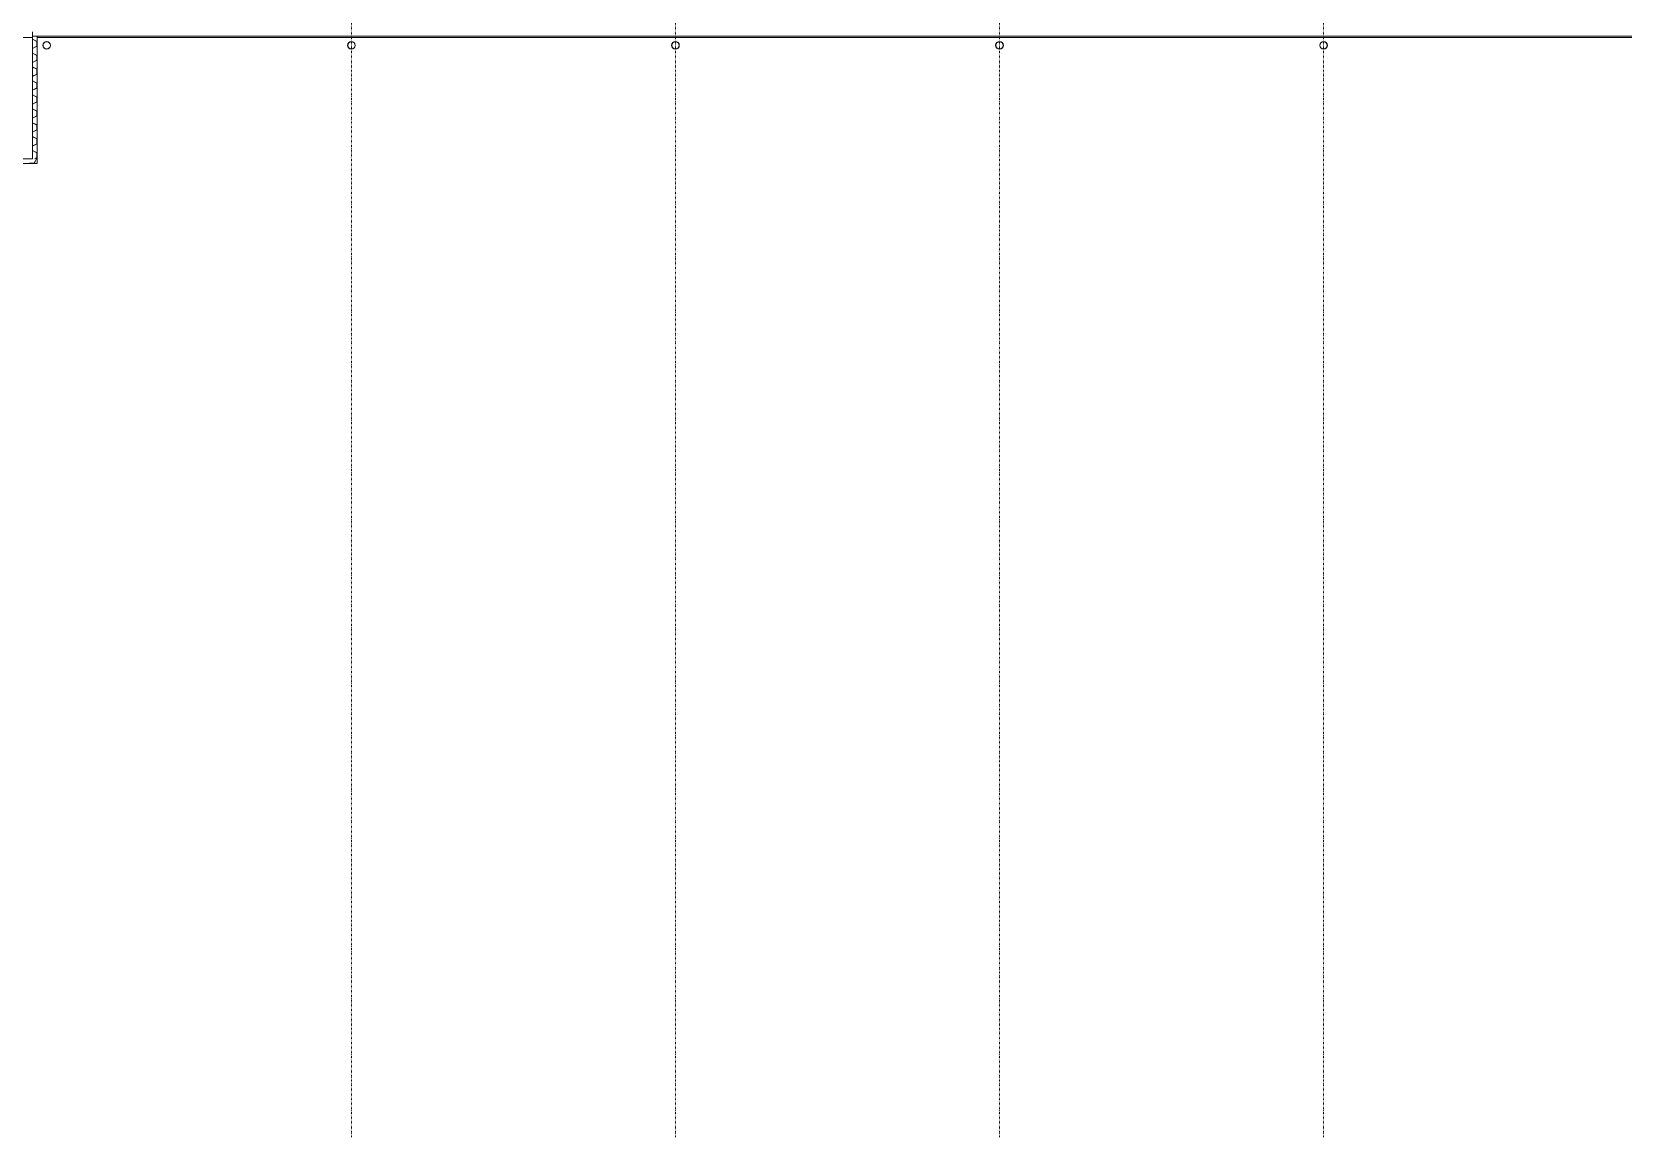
# Model space of a CAD drawing. Extents: x -32000 to 290600, y -29000 to 131250.
# Drawn here: x 184915 to 226167, y -29000 to -350 of the extents above; entities that cross this region are included whole.
import ezdxf

# ---------------------------------------------------------------- set-up
doc = ezdxf.new("R2010")
doc.units = 0
doc.header["$LTSCALE"] = 10
doc.linetypes.add('H12PL3$0$JJP_三點線', pattern=[0.9, 0.3, -0.15, 0, -0.15, 0, -0.15, 0, -0.15])
doc.linetypes.add('XFM7P30ICA$0$H12PL3$0$JJP_三點線', pattern=[0.9, 0.3, -0.15, 0, -0.15, 0, -0.15, 0, -0.15])
for name, color, linetype in [('H12PL3$0$A-OBJE-MEP', 252, 'Continuous'), ('H12PL3$0$A-WALL-EX', 252, 'Continuous'), ('H12PL3$0$A-WALL-IN', 252, 'Continuous'), ('H12PL3$0$S-GRID', 252, 'Continuous'), ('XFM7P30ICA$0$H12PL3$0$A-OBJE-MEP', 252, 'Continuous'), ('XFM7P30ICA$0$H12PL3$0$A-WALL-EX', 252, 'Continuous'), ('XFM7P30ICA$0$H12PL3$0$Hattch', 252, 'Continuous'), ('XFM7P30ICA$0$H12PL3$0$S-GRID', 252, 'Continuous')]:
    doc.layers.add(name, color=color, linetype=linetype)

# ---------------------------------------------------------------- blocks, each defined once
blk = doc.blocks.new('H12PL3')
at = {"layer": 'H12PL3$0$A-OBJE-MEP', "lineweight": 0, "flags": 128}
for points in [[(185395, -700, 1), (185205, -700, 1)], [(193295, -700, 1), (193105, -700, 1)], [(201695, -700, 1), (201505, -700, 1)], [(210095, -700, 1), (209905, -700, 1)], [(218495, -700, 1), (218305, -700, 1)]]:
    blk.add_lwpolyline(points, format="xyb", close=True, dxfattribs=at)
at = {"layer": 'H12PL3$0$A-OBJE-MEP', "lineweight": 0}
for centre in [(185300, -700), (193200, -700), (201600, -700), (210000, -700), (218400, -700)]:
    blk.add_circle(centre, 100, dxfattribs=at)
at = {"layer": 'H12PL3$0$A-WALL-EX', "lineweight": 0}
for p, q in [((184930, -350), (184930, -465)), ((184930, -465), (185050, -465)), ((184930, -465), (185050, -465)), ((243100, -465), (185050, -465))]:
    blk.add_line(p, q, dxfattribs=at)
at = {"layer": 'H12PL3$0$A-WALL-EX', "lineweight": 0, "flags": 128}
for points in [[(184930, -350), (184930, -3640)], [(185050, -500), (185050, -465)], [(185050, -3640), (185050, -465)], [(185050, -500), (243100, -500)], [(185050, -500), (243100, -500)], [(185050, -500), (243100, -500)], [(185050, -500), (243100, -500)], [(185050, -500), (243100, -500)], [(185050, -500), (243100, -500)], [(184930, -3640), (176270, -3640)], [(185050, -3760), (185050, -3640)], [(176150, -3760), (185050, -3760)]]:
    blk.add_lwpolyline(points, dxfattribs=at)
at = {"layer": 'H12PL3$0$A-WALL-IN', "lineweight": 0, "flags": 128}
for points in [[(184930, -500), (184930, -350)], [(184930, -500), (184930, -350)], [(184662.5, -500), (184930, -500)], [(184662.5, -500), (184930, -500)]]:
    blk.add_lwpolyline(points, dxfattribs=at)
at = {"layer": 'H12PL3$0$S-GRID', "linetype": 'H12PL3$0$JJP_三點線', "lineweight": 0}
for p, q in [((193200, 128250), (193200, -28000)), ((201600, 128250), (201600, -28000)), ((210000, 128250), (210000, -28000)), ((218400, 128250), (218400, -28000)), ((193200, -28000), (193200, -29000)), ((201600, -28000), (201600, -29000)), ((210000, -28000), (210000, -29000)), ((218400, -28000), (218400, -29000))]:
    blk.add_line(p, q, dxfattribs=at)
blk = doc.blocks.new('XFM7P30ICA$0$H12PL3')
at = {"layer": 'XFM7P30ICA$0$H12PL3$0$A-OBJE-MEP', "lineweight": 0, "flags": 128}
for points in [[(185395, -700, 1), (185205, -700, 1)], [(193295, -700, 1), (193105, -700, 1)], [(201695, -700, 1), (201505, -700, 1)], [(210095, -700, 1), (209905, -700, 1)], [(218495, -700, 1), (218305, -700, 1)]]:
    blk.add_lwpolyline(points, format="xyb", close=True, dxfattribs=at)
at = {"layer": 'XFM7P30ICA$0$H12PL3$0$A-OBJE-MEP', "lineweight": 0}
for centre in [(185300, -700), (193200, -700), (201600, -700), (210000, -700), (218400, -700)]:
    blk.add_circle(centre, 100, dxfattribs=at)
at = {"layer": 'XFM7P30ICA$0$H12PL3$0$A-WALL-EX', "lineweight": 0}
for p, q in [((184930, -350), (184930, -465)), ((184930, -465), (185050, -465)), ((184930, -465), (185050, -465)), ((243100, -465), (185050, -465))]:
    blk.add_line(p, q, dxfattribs=at)
at = {"layer": 'XFM7P30ICA$0$H12PL3$0$A-WALL-EX', "lineweight": 0, "flags": 128}
for points in [[(184930, -350), (184930, -3640)], [(185050, -500), (185050, -465)], [(185050, -3640), (185050, -465)], [(185050, -500), (243100, -500)], [(184930, -3640), (176270, -3640)], [(185050, -3760), (185050, -3640)], [(176150, -3760), (185050, -3760)]]:
    blk.add_lwpolyline(points, dxfattribs=at)
at = {"layer": 'XFM7P30ICA$0$H12PL3$0$Hattch', "lineweight": 0}
for p, q in [((184930, -540.2), (185048.32, -599.36)), ((184930, -781.24), (185048.32, -722.08)), ((184930, -901.24), (184930, -781.24)), ((184931.68, -539.16), (184931.68, -465)), ((184931.68, -539.16), (185050, -598.32)), ((184931.68, -782.27), (185050, -723.11)), ((184931.68, -900.2), (184931.68, -782.27)), ((185048.32, -721.04), (185048.32, -599.36)), ((184930, -901.24), (185048.32, -960.4)), ((184930, -1142.27), (185048.32, -1083.11)), ((184930, -1262.27), (184930, -1142.27)), ((184931.68, -900.2), (185050, -959.36)), ((184931.68, -1143.31), (185050, -1084.15)), ((184931.68, -1261.24), (184931.68, -1143.31)), ((185048.32, -1082.08), (185048.32, -960.4)), ((185050, -959.36), (185050, -1083.11)), ((184930, -1262.27), (185048.32, -1321.43)), ((184930, -1503.31), (185048.32, -1444.15)), ((184930, -1623.31), (184930, -1503.31)), ((184930, -1623.31), (185048.32, -1682.47)), ((184931.68, -1261.24), (185050, -1320.4)), ((184931.68, -1504.35), (185050, -1445.19)), ((184931.68, -1622.27), (184931.68, -1504.35)), ((184931.68, -1622.27), (185050, -1681.43)), ((185048.32, -1443.11), (185048.32, -1321.43)), ((185050, -1320.4), (185050, -1444.15)), ((184930, -1864.35), (185048.32, -1805.19)), ((184930, -1984.35), (184930, -1864.35)), ((184930, -1984.35), (185048.32, -2043.51)), ((184931.68, -1865.39), (185050, -1806.23)), ((184931.68, -1983.31), (184931.68, -1865.39)), ((184931.68, -1983.31), (185050, -2042.47)), ((185048.32, -1804.15), (185048.32, -1682.47)), ((185048.32, -2165.19), (185048.32, -2043.51)), ((185050, -1681.43), (185050, -1805.19)), ((185050, -2042.47), (185050, -2166.23)), ((184930, -2225.39), (185048.32, -2166.23)), ((184930, -2345.39), (184930, -2225.39)), ((184930, -2345.39), (185048.32, -2404.55)), ((184931.68, -2226.43), (185050, -2167.27)), ((184931.68, -2344.35), (184931.68, -2226.43)), ((184931.68, -2344.35), (185050, -2403.51)), ((185048.32, -2526.23), (185048.32, -2404.55)), ((185050, -2403.51), (185050, -2527.27)), ((184930, -2586.43), (185048.32, -2527.27)), ((184930, -2706.43), (184930, -2586.43)), ((184930, -2706.43), (185048.32, -2765.59)), ((184931.68, -2587.47), (185050, -2528.31)), ((184931.68, -2705.39), (184931.68, -2587.47)), ((184931.68, -2705.39), (185050, -2764.55)), ((185048.32, -2887.27), (185048.32, -2765.59)), ((185050, -2764.55), (185050, -2888.31)), ((184930, -2947.47), (185048.32, -2888.31)), ((184930, -3067.47), (184930, -2947.47)), ((184930, -3067.47), (185048.32, -3126.63)), ((184930, -3308.5), (185048.32, -3249.34)), ((184931.68, -2948.5), (185050, -2889.34)), ((184931.68, -3066.43), (184931.68, -2948.5)), ((184931.68, -3066.43), (185050, -3125.59)), ((184931.68, -3309.54), (185050, -3250.38)), ((185048.32, -3248.31), (185048.32, -3126.63)), ((185050, -3125.59), (185050, -3249.34)), ((184930, -3428.5), (184930, -3308.5)), ((184930, -3428.5), (185048.32, -3487.66)), ((184931.68, -3427.47), (184931.68, -3309.54)), ((184931.68, -3427.47), (185050, -3486.63)), ((184998.99, -3708.99), (184974.33, -3758.32)), ((185000.24, -3710.24), (184975.36, -3760)), ((184989.09, -3640), (185048.32, -3610.38)), ((184992.84, -3640), (185050, -3611.42)), ((185033.49, -3640), (184998.99, -3708.99)), ((185034.52, -3641.68), (185000.24, -3710.24)), ((185034.52, -3641.68), (185050, -3641.68)), ((185048.32, -3609.34), (185048.32, -3487.66)), ((185050, -3486.63), (185050, -3610.38)), ((184852.65, -3758.32), (184930, -3758.32)), ((184930, -3758.32), (184974.33, -3758.32))]:
    blk.add_line(p, q, dxfattribs=at)
at = {"layer": 'XFM7P30ICA$0$H12PL3$0$S-GRID', "linetype": 'XFM7P30ICA$0$H12PL3$0$JJP_三點線', "lineweight": 0}
for p, q in [((193200, 128250), (193200, -28000)), ((201600, 128250), (201600, -28000)), ((210000, 128250), (210000, -28000)), ((218400, 128250), (218400, -28000)), ((193200, -28000), (193200, -29000)), ((201600, -28000), (201600, -29000)), ((210000, -28000), (210000, -29000)), ((218400, -28000), (218400, -29000))]:
    blk.add_line(p, q, dxfattribs=at)
blk = doc.blocks.new('XFM7P30ICA')
blk.add_blockref('XFM7P30ICA$0$H12PL3', (0, 0))

msp = doc.modelspace()

# ---------------------------------------------------------------- block references
for name in ['H12PL3', 'XFM7P30ICA']:
    msp.add_blockref(name, (0, 0))

doc.saveas('drawing.dxf')
